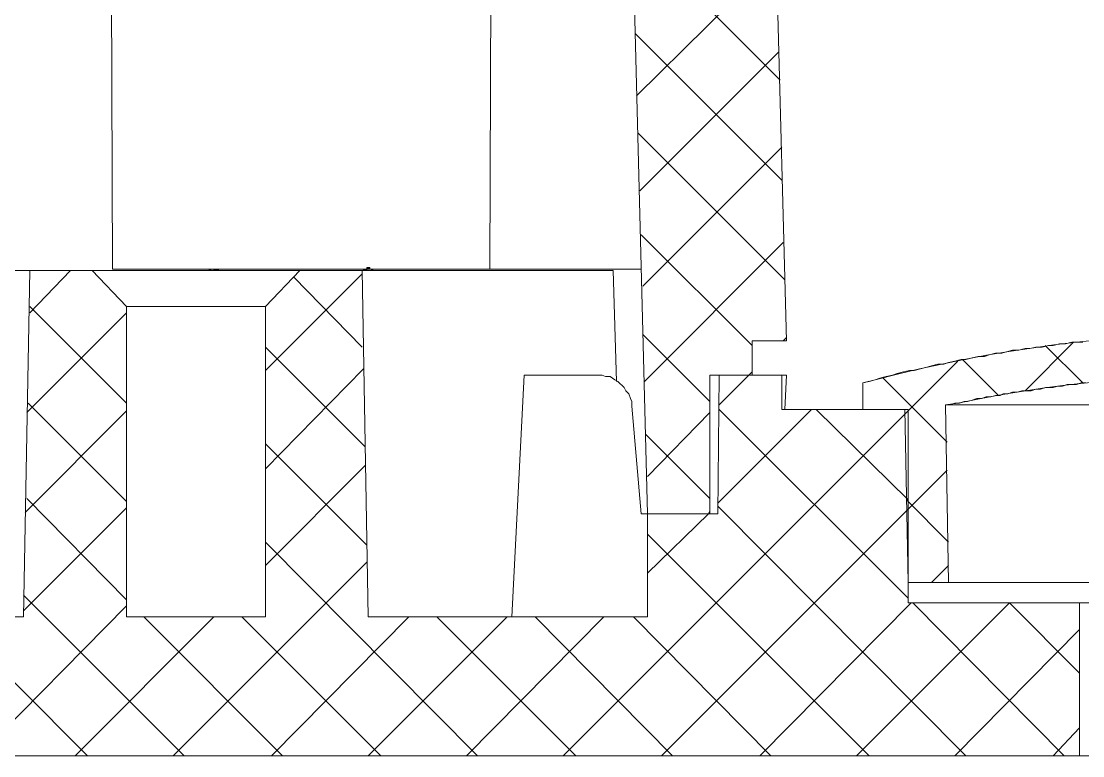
# Model space of a CAD drawing. Header units: inches. Extents: x 11 to 682, y 148 to 1119.
# Drawn here: x 309.15 to 349.98, y 750.84 to 779.09 of the extents above; entities that cross this region are included whole.
import ezdxf

# ---------------------------------------------------------------- set-up
doc = ezdxf.new("R2010")
doc.units = ezdxf.units.IN
doc.header["$MEASUREMENT"] = 0
doc.layers.add('图层 1', color=7, linetype='Continuous')

msp = doc.modelspace()

# ---------------------------------------------------------------- hatches: boundary and pattern name
at = {"layer": '图层 1', "true_color": 0xffffff}
h = msp.add_hatch(color=7, dxfattribs=at)
h.dxf.hatch_style = 2
h.paths.add_polyline_path([(316.38, 769.5), (316.44, 769.5), (316.44, 769.56), (316.38, 769.56)])
h = msp.add_hatch(color=7, dxfattribs=at)
h.dxf.hatch_style = 2
h.paths.add_polyline_path([(316.56, 769.5), (316.68, 769.5), (316.68, 769.56), (316.56, 769.56)])
h = msp.add_hatch(color=7, dxfattribs=at)
h.dxf.hatch_style = 2
h.paths.add_polyline_path([(322.32, 769.5), (322.44, 769.5), (322.44, 769.56), (322.32, 769.56)])
h = msp.add_hatch(color=7, dxfattribs=at)
h.dxf.hatch_style = 2
h.paths.add_polyline_path([(322.44, 769.56), (322.56, 769.56), (322.56, 769.62), (322.44, 769.62)])

# ---------------------------------------------------------------- linework, layer by layer
at = {"layer": '图层 1', "color": 7, "lineweight": 18, "true_color": 0xffffff}
for points in [[(336.36, 850.8), (338.58, 766.8)], [(336.36, 850.8), (338.58, 766.8)], [(330.96, 849.24), (333.24, 760.14)], [(330.96, 849.24), (333.24, 760.14)], [(312.42, 837.24), (312.66, 769.56)], [(327.18, 769.56), (327.3, 805.14)], [(332.7, 782.459), (338.34, 776.819)], [(332.82, 776.22), (338.22, 781.561)], [(332.76, 778.619), (338.4, 772.979)], [(332.94, 772.561), (338.28, 777.9)], [(332.88, 774.779), (338.52, 769.139)], [(333.06, 768.9), (338.4, 774.24)], [(333, 770.879), (337.26, 766.619)], [(333.12, 765.24), (338.46, 770.581)], [(180.6, 756.18), (185.88, 756.18), (185.88, 768.12), (187.26, 769.5), (189.6, 769.5), (189.84, 756.18), (309.24, 756.18), (309.48, 769.5), (311.88, 769.5), (313.2, 768.12)], [(308.04, 769.5), (331.92, 769.5)], [(309.24, 756.18), (309.48, 769.5)], [(309.48, 767.88), (311.04, 769.5)], [(311.88, 769.5), (313.2, 768.12)], [(311.88, 769.5), (313.2, 768.12)], [(312.66, 769.56), (333, 769.56)], [(313.2, 756.18), (318.54, 756.18), (318.54, 768.12), (319.86, 769.5), (322.26, 769.5), (322.5, 756.18), (333.24, 756.18), (333.24, 760.14), (335.94, 760.14), (336, 765.48), (338.4, 765.48), (338.4, 764.16), (343.26, 764.16), (343.26, 756.72), (349.86, 756.72)], [(316.62, 769.5), (316.8, 769.56), (316.92, 769.56)], [(318.54, 768.12), (319.86, 769.5)], [(318.54, 765.66), (322.26, 769.38)], [(319.62, 769.26), (322.26, 766.56)], [(322.26, 769.5), (322.5, 756.18)], [(322.56, 769.56), (322.74, 769.5)], [(331.92, 769.5), (332.04, 765.24)], [(309.48, 768.12), (313.2, 764.4)], [(313.2, 756.18), (313.2, 768.12)], [(313.2, 756.18), (313.2, 768.12)], [(313.2, 768.12), (318.54, 768.12)], [(318.54, 756.18), (318.54, 768.12)], [(309.36, 764.04), (313.2, 767.88)], [(333.06, 767.04), (335.64, 764.459)], [(337.26, 766.8), (338.58, 766.8)], [(337.26, 766.8), (337.26, 765.48)], [(337.26, 766.8), (337.26, 765.48)], [(337.26, 766.8), (338.58, 766.8)], [(338.46, 766.8), (338.58, 766.92)], [(318.54, 766.56), (322.38, 762.72)], [(347.041, 766.38), (347.281, 766.44)], [(347.281, 766.44), (347.521, 766.44)], [(347.521, 766.44), (347.761, 766.5)], [(347.76, 764.88), (349.62, 766.74)], [(347.761, 766.5), (347.941, 766.5)], [(347.941, 766.5), (348.181, 766.56)], [(348.181, 766.56), (348.421, 766.56)], [(348.421, 766.56), (348.661, 766.62)], [(348.54, 766.62), (349.98, 765.18)], [(348.661, 766.62), (348.841, 766.62)], [(348.841, 766.62), (349.081, 766.68)], [(349.081, 766.68), (349.321, 766.68)], [(349.321, 766.68), (349.561, 766.74)], [(349.561, 766.74), (349.741, 766.74)], [(349.741, 766.74), (349.98, 766.74)], [(343.14, 763.98), (345.18, 766.02)], [(344.821, 765.96), (345.061, 766.02)], [(345.061, 766.02), (345.301, 766.08)], [(345.301, 766.08), (345.481, 766.08)], [(345.36, 766.08), (346.74, 764.7)], [(345.481, 766.08), (345.721, 766.14)], [(345.721, 766.14), (345.961, 766.2)], [(345.961, 766.2), (346.201, 766.2)], [(346.201, 766.2), (346.381, 766.26)], [(346.381, 766.26), (346.621, 766.32)], [(346.621, 766.32), (346.861, 766.32)], [(346.861, 766.32), (347.041, 766.38)], [(318.54, 761.88), (322.32, 765.72)], [(337.14, 765.48), (337.26, 765.601)], [(342.841, 765.54), (343.081, 765.6)], [(343.081, 765.6), (343.321, 765.66)], [(343.321, 765.66), (343.501, 765.66)], [(343.501, 765.66), (343.741, 765.72)], [(343.741, 765.72), (343.981, 765.78)], [(343.981, 765.78), (344.161, 765.84)], [(344.161, 765.84), (344.401, 765.9)], [(344.401, 765.9), (344.641, 765.9)], [(344.641, 765.9), (344.821, 765.96)], [(328.02, 756.18), (328.5, 765.48)], [(328.5, 765.48), (331.32, 765.48)], [(332.64, 764.28), (332.64, 764.46), (332.58, 764.58), (332.52, 764.76), (332.4, 764.88), (332.34, 765), (332.1, 765.24), (331.98, 765.3), (331.8, 765.42), (331.62, 765.42), (331.5, 765.48), (331.32, 765.48)], [(335.64, 765.48), (337.26, 765.48)], [(335.64, 765.48), (335.64, 760.14)], [(335.64, 765.48), (335.64, 760.14)], [(335.64, 765.48), (338.58, 765.48)], [(335.94, 760.14), (336, 765.48)], [(336, 764.34), (337.14, 765.48)], [(338.4, 765.48), (338.4, 764.16)], [(338.52, 764.16), (338.58, 765.48)], [(341.52, 765.18), (341.52, 764.16)], [(341.521, 765.18), (341.761, 765.24)], [(341.521, 765.18), (341.521, 764.16)], [(341.761, 765.24), (342.001, 765.3)], [(342.001, 765.3), (342.181, 765.36)], [(342.181, 765.36), (342.421, 765.42)], [(342.3, 765.36), (344.76, 762.9)], [(342.421, 765.42), (342.661, 765.48)], [(342.661, 765.48), (342.841, 765.54)], [(349.74, 765.12), (349.92, 765.18)], [(349.92, 765.18), (350.1, 765.18)], [(346.8, 764.7), (346.92, 764.76)], [(346.92, 764.76), (347.101, 764.76)], [(347.101, 764.76), (347.28, 764.82)], [(347.28, 764.82), (347.46, 764.82)], [(347.46, 764.82), (347.64, 764.88)], [(347.64, 764.88), (347.82, 764.88)], [(347.82, 764.88), (348, 764.88)], [(348, 764.88), (348.18, 764.94)], [(348.18, 764.94), (348.36, 764.94)], [(348.36, 764.94), (348.541, 765)], [(348.541, 765), (348.66, 765)], [(348.66, 765), (348.84, 765)], [(348.84, 765), (349.021, 765.06)], [(349.021, 765.06), (349.2, 765.06)], [(349.2, 765.06), (349.38, 765.12)], [(349.38, 765.12), (349.56, 765.12)], [(349.56, 765.12), (349.74, 765.12)], [(309.42, 764.4), (313.2, 760.62)], [(344.88, 764.34), (345.061, 764.4)], [(345.061, 764.4), (345.24, 764.4)], [(345.24, 764.4), (345.42, 764.46)], [(345.42, 764.46), (345.541, 764.46)], [(345.541, 764.46), (345.72, 764.52)], [(345.72, 764.52), (345.9, 764.58)], [(345.9, 764.58), (346.081, 764.58)], [(346.081, 764.58), (346.26, 764.64)], [(346.26, 764.64), (346.44, 764.64)], [(346.44, 764.64), (346.621, 764.7)], [(346.621, 764.7), (346.8, 764.7)], [(309.3, 760.2), (313.2, 764.1)], [(330, 750.84), (343.26, 764.1)], [(332.64, 764.28), (333, 760.14)], [(333.24, 761.581), (335.64, 764.041)], [(335.94, 760.56), (339.54, 764.16)], [(336, 764.16), (343.26, 756.9)], [(338.4, 764.16), (343.26, 764.16)], [(339.72, 764.16), (343.26, 760.68)], [(341.521, 764.16), (343.141, 764.16)], [(343.14, 764.16), (343.26, 757.5)], [(343.141, 764.16), (343.26, 757.5)], [(343.26, 764.16), (343.26, 756.72)], [(344.7, 764.34), (344.82, 757.5)], [(344.7, 764.34), (367.02, 764.34)], [(344.701, 764.34), (344.88, 764.34)], [(344.701, 764.34), (344.82, 757.5)], [(333.18, 763.199), (335.64, 760.739)], [(318.54, 762.84), (322.44, 758.94)], [(318.54, 758.16), (322.38, 762)], [(343.2, 760.26), (344.76, 761.82)], [(309.36, 760.74), (313.2, 756.84)], [(343.2, 760.68), (344.82, 759.06)], [(309.24, 756.42), (313.2, 760.38)], [(333.78, 750.84), (343.26, 760.32)], [(335.58, 760.141), (335.64, 760.261)], [(335.94, 760.44), (345.48, 750.84)], [(333, 760.14), (335.94, 760.14)], [(333.24, 757.86), (335.58, 760.14)], [(333.24, 760.14), (335.64, 760.14)], [(333.24, 756.18), (333.24, 760.14)], [(318.54, 759.06), (326.7, 750.84)], [(333.24, 759.36), (341.76, 750.84)], [(315, 750.84), (322.44, 758.28)], [(344.16, 757.5), (344.82, 758.16)], [(343.26, 757.5), (344.82, 757.5)], [(343.26, 757.5), (368.46, 757.5)], [(309.24, 757.021), (315.42, 750.84)], [(307.5, 750.84), (313.2, 756.6)], [(337.56, 750.84), (343.38, 756.72)], [(341.28, 750.84), (347.16, 756.72)], [(343.26, 756.72), (368.46, 756.72)], [(343.44, 756.72), (349.26, 750.84)], [(347.16, 756.72), (349.86, 754.02)], [(349.86, 750.84), (349.86, 756.72)], [(349.86, 750.84), (349.86, 756.72)], [(189.84, 756.18), (309.24, 756.18)], [(306.36, 756.18), (311.7, 750.84)], [(311.22, 750.84), (316.56, 756.18)], [(313.2, 756.18), (318.54, 756.18)], [(313.86, 756.18), (319.2, 750.84)], [(317.64, 756.18), (322.98, 750.84)], [(318.78, 750.84), (324.06, 756.18)], [(322.5, 750.84), (327.84, 756.18)], [(322.5, 756.18), (333.24, 756.18)], [(325.14, 756.18), (330.48, 750.84)], [(326.28, 750.84), (331.56, 756.18)], [(328.92, 756.18), (334.2, 750.84)], [(332.7, 756.18), (337.98, 750.84)], [(345.06, 750.84), (349.86, 755.7)], [(348.84, 750.84), (349.86, 751.92)], [(127.56, 750.84), (371.52, 750.84)], [(282.78, 750.84), (335.52, 750.84)], [(335.52, 750.84), (341.88, 750.84)], [(341.88, 750.84), (349.86, 750.84)], [(344.58, 750.84), (365.58, 750.84)]]:
    msp.add_lwpolyline(points, dxfattribs=at)
at = {"layer": '图层 1', "lineweight": 0}
for points in [[(316.38, 769.5), (316.44, 769.5), (316.44, 769.56), (316.38, 769.56), (316.38, 769.5)], [(316.56, 769.5), (316.68, 769.5), (316.68, 769.56), (316.56, 769.56), (316.56, 769.5)], [(322.32, 769.5), (322.44, 769.5), (322.44, 769.56), (322.32, 769.56), (322.32, 769.5)], [(322.44, 769.56), (322.56, 769.56), (322.56, 769.62), (322.44, 769.62), (322.44, 769.56)]]:
    msp.add_lwpolyline(points, dxfattribs=at)
at = {"layer": '图层 1', "color": 7, "lineweight": 18, "true_color": 0xffffff}
for points in [[(370.2, 765.18), (370.2, 765.18), (369.72, 765.3), (369.72, 765.3), (360.682, 767.678), (351.035, 767.679), (342, 765.3), (342, 765.3), (341.52, 765.18), (341.52, 765.18)], [(367.02, 764.34), (367.02, 764.34), (366.54, 764.4), (366.54, 764.4), (359.729, 765.844), (351.991, 765.847), (345.18, 764.4), (345.18, 764.4), (344.7, 764.34), (344.7, 764.34)]]:
    msp.add_open_spline(points, degree=3, knots=[0, 0, 0, 0, 1, 1, 1, 2, 2, 2, 3, 3, 3, 3], dxfattribs=at)

doc.saveas('drawing.dxf')
